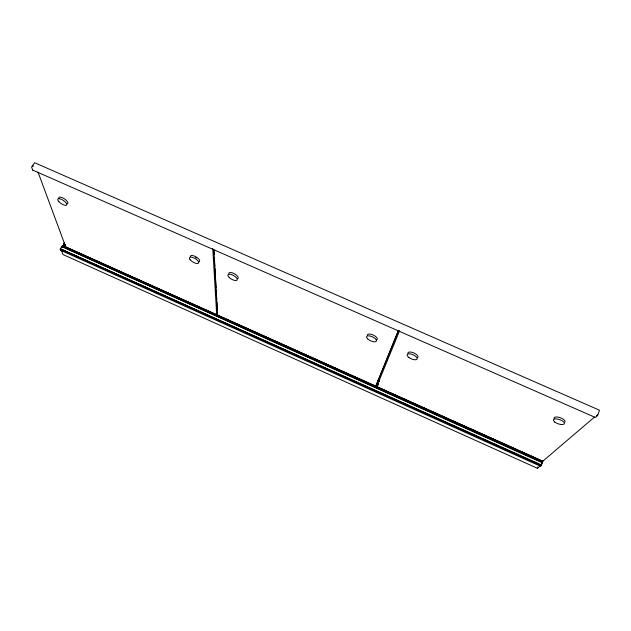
<?xml version="1.0" encoding="UTF-8"?>
<svg xmlns="http://www.w3.org/2000/svg" width="631" height="631" viewBox="0 0 631 631"><rect width="100%" height="100%" fill="white"/><g stroke="black" fill="none" stroke-linecap="round" stroke-linejoin="round"><path stroke-width="0.95" d="M540.491 466.222L541.327 465.512L60.126 249.04L60.6 250.262L540.491 466.222L540.791 465.347L537.352 468.257L62.997 254.561L61.396 250.389M541.114 464.889L542.384 462.318M537.352 468.257L537.801 466.972M375.831 386.101L398.445 330.368M375.816 386.322L398.193 331.196M376.328 387.434L399.589 330.747M542.013 462.728L542.376 462.357L61.941 246.492L62.067 247.044L61.972 246.461M541.422 465.086L540.87 465.591M60.6 250.262L61.073 249.545M62.406 245.625L60.174 249.166L541.248 465.575L542.77 461.379L62.406 245.625L542.692 461.442M63.644 243.945L64.504 242.462M32.796 166.521L33.333 165.772M32.883 170.181L595.435 417.509L597.738 415.458L599.45 410.197L34.642 162.743L31.566 167.034L32.765 170.26M542.116 462.689L61.862 246.611L61.988 247.139M542.565 461.403L594.536 417.036M596.374 415.829L597.573 414.804M541.122 465.378L60.41 248.803L541.469 464.937L541.09 465.197M64.504 246.76L63.699 244.094M377.772 380.193L379.531 381.085M377.551 380.682L379.326 381.534M377.472 380.864L379.27 381.668M376.77 383.277L378.568 384.082M376.707 383.411L378.482 384.271M65.395 244.631L63.597 243.826L64.725 246.839M63.644 243.937L65.443 244.757M63.486 244.023L65.498 244.907M376.265 384.405L378.072 385.194M60.442 248.748L60.71 249.576M38.002 172.05L65.711 246.831M212.765 248.511L216.701 314.948M213.925 249.734L214.201 254.632M214.366 257.574L214.871 266.392M214.982 268.349L215.486 277.167M215.597 279.123L216.102 287.941M216.212 289.905L216.772 299.701M216.883 301.657L217.387 310.476M217.498 312.44L217.663 315.374M213.799 249.915L217.6 316.297M228.785 273.602A5.277 2.122 29.2 0 1 234.693 273.909A5.277 2.122 29.2 0 1 237.603 278.689M190.357 256.62A5.277 2.082 30.3 0 1 196.572 257.18A5.277 2.082 30.3 0 1 198.473 261.873M195.634 257.511A3.329 1.317 30.3 0 1 196.359 257.976M367.408 335.511A5.387 2.216 24.8 0 1 373.71 335.25A5.387 2.216 24.8 0 1 376.234 339.991M407.894 353.407A5.45 2.224 23.6 0 1 413.912 352.989A5.45 2.224 23.6 0 1 417.509 357.659M554.16 418.676A5.782 2.24 19.4 0 1 559.957 417.58A5.782 2.24 19.4 0 1 564.753 422.115M58.864 198.497A5.34 1.94 33.6 0 1 64.196 198.702A5.34 1.94 33.6 0 1 67.154 203.789M62.532 245.459L62.508 245.893L542.581 461.537L542.834 461.174L62.532 245.459M229.242 277.553A5.285 2.114 29.2 0 0 237.138 280.006A5.285 2.114 29.2 0 0 231.325 274.524A5.285 2.114 29.2 0 0 229.242 277.553M190.12 259.751A5.277 2.074 30.3 0 0 198.205 263.348A5.277 2.074 30.3 0 0 193.82 257.874A5.277 2.074 30.3 0 0 190.12 259.751M367.51 338.752A5.387 2.201 24.8 0 0 376.084 341.481A5.387 2.201 24.8 0 0 370.965 336.252A5.387 2.201 24.8 0 0 367.51 338.752M408.825 357.422A5.45 2.216 23.6 0 0 417.146 359.023A5.45 2.216 23.6 0 0 410.521 353.967A5.45 2.216 23.6 0 0 408.825 357.422M554.712 422.005A5.789 2.232 19.4 0 0 564.09 424.024A5.789 2.232 19.4 0 0 557.883 419.11A5.789 2.232 19.4 0 0 554.712 422.005M58.841 201.652A5.348 1.932 33.5 0 0 66.618 205.114A5.348 1.932 33.5 0 0 61.357 199.325A5.348 1.932 33.5 0 0 58.841 201.652"/></g></svg>
